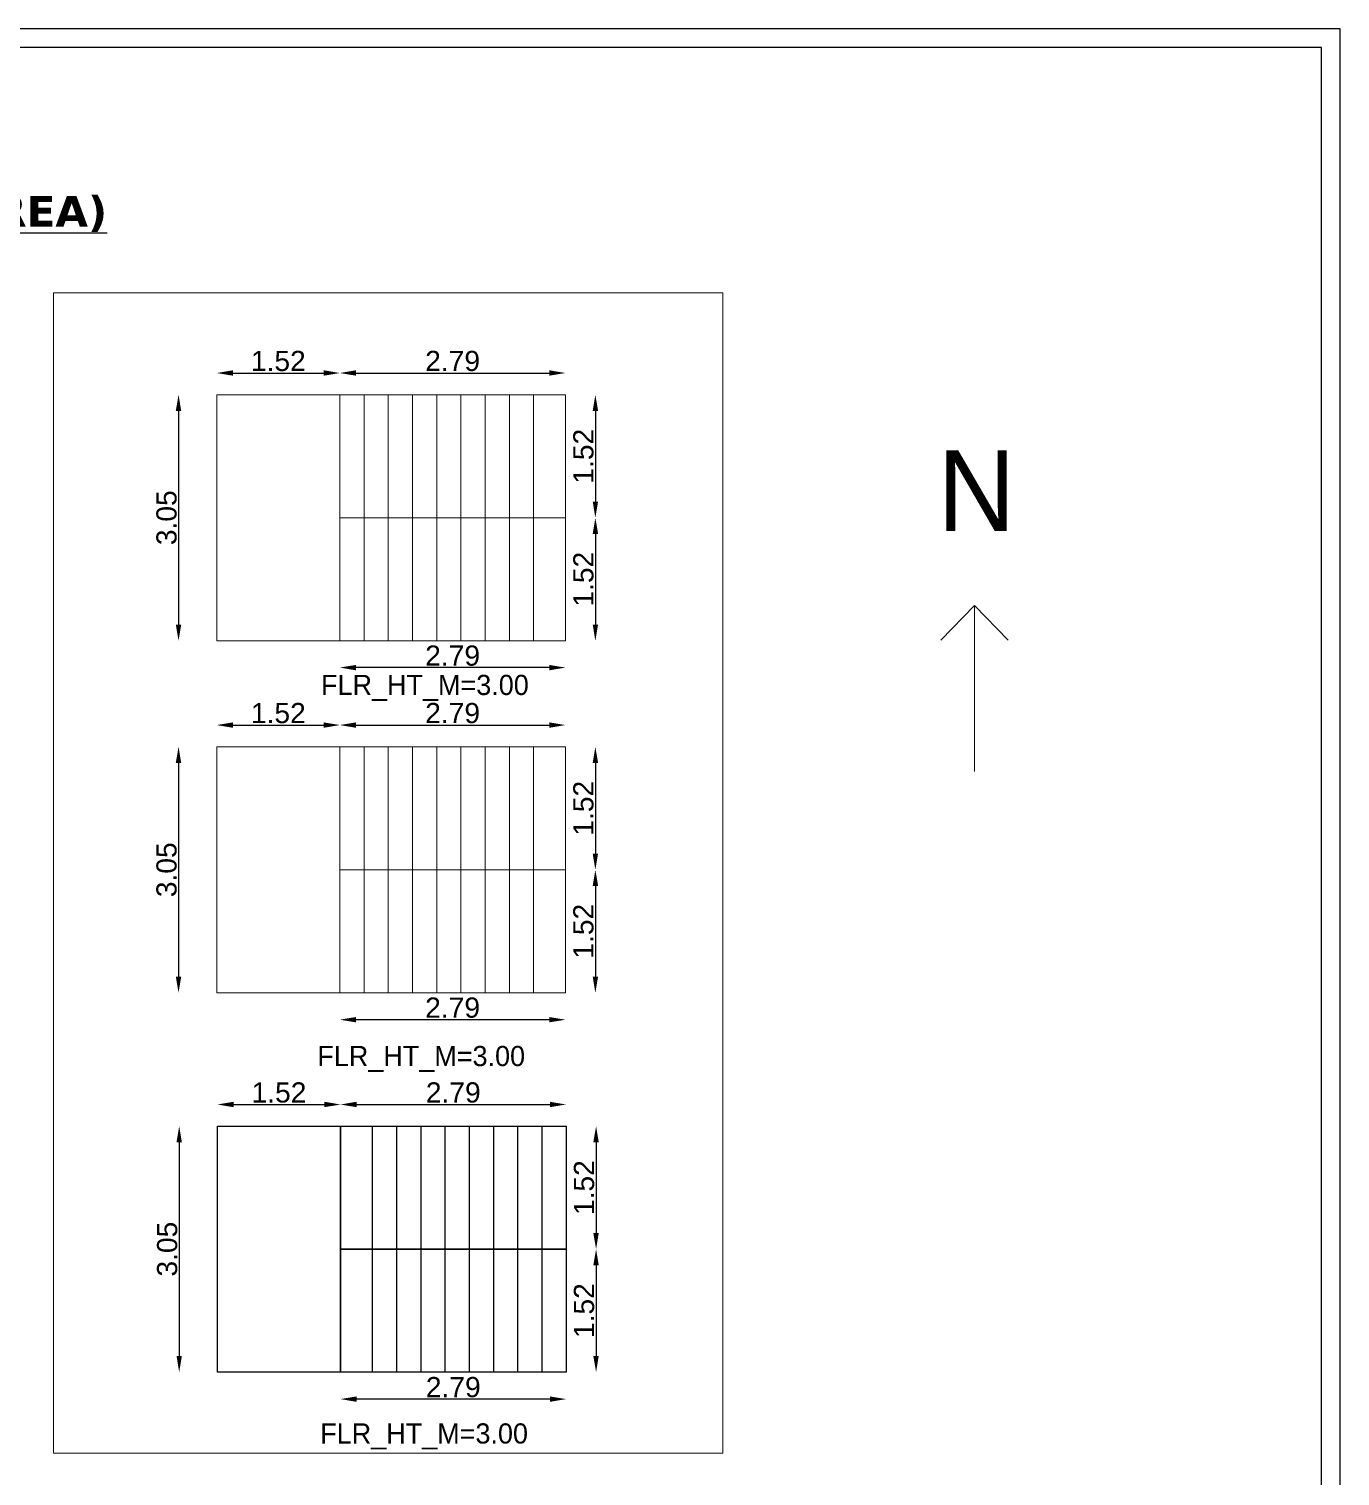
# Model space of a CAD drawing. Header units: metres. Extents: x 0 to 107, y 0 to 69.
# Drawn here: x 52.56 to 68.8, y 51.19 to 69.12 of the extents above; entities that cross this region are included whole.
import ezdxf

# ---------------------------------------------------------------- set-up
doc = ezdxf.new("R2010")
doc.units = ezdxf.units.M
doc.header["$LTSCALE"] = 0.2
doc.header["$MEASUREMENT"] = 0
doc.header["$PDMODE"] = 2
doc.linetypes.add('HIDDEN', pattern=[0.375, 0.25, -0.125])
doc.layers.get('0').update_dxf_attribs({"lineweight": 15})
for name, color, linetype in [('BLK_1_FLR_0_STAIR_1', 1, 'Continuous'), ('BLK_1_FLR_0_STAIR_1_FLIGHT_1', 7, 'Continuous'), ('BLK_1_FLR_0_STAIR_1_FLIGHT_2', 7, 'Continuous'), ('BLK_1_FLR_0_STAIR_1_LANDING_1', 7, 'Continuous'), ('BLK_1_FLR_1_STAIR_1', 1, 'Continuous'), ('BLK_1_FLR_1_STAIR_1_FLIGHT_1', 7, 'Continuous'), ('BLK_1_FLR_1_STAIR_1_FLIGHT_2', 7, 'Continuous'), ('BLK_1_FLR_1_STAIR_1_LANDING_1', 7, 'Continuous'), ('BLK_1_FLR_2_STAIR_1', 1, 'Continuous'), ('BLK_1_FLR_2_STAIR_1_FLIGHT_1', 7, 'Continuous'), ('BLK_1_FLR_2_STAIR_1_FLIGHT_2', 7, 'Continuous'), ('BLK_1_FLR_2_STAIR_1_LANDING_1', 7, 'Continuous')]:
    doc.layers.add(name, color=color, linetype=linetype)
doc.layers.add('NORTH_DIRECTION', color=7, linetype='Continuous', lineweight=0)
doc.styles.add('SPA1', font='GOTHIC.TTF')
doc.styles.get("Standard").update_dxf_attribs({"font": 'arial.ttf', "height": 0.25})
doc.styles.add('USA TEXT', font='GOTHIC.TTF')
doc.dimstyles.new('Copy of Standard', dxfattribs={"dimtxt": 0.18, "dimasz": 12, "dimexe": 0.18, "dimexo": 0.0625, "dimgap": 3, "dimtad": 1, "dimdec": 0, "dimzin": 1, "dimdsep": 46, "dimlunit": 3, "dimtxsty": 'Standard', "dimcen": 0.09, "dimse1": 1, "dimse2": 1, "dimsd1": 1, "dimsd2": 1, "dimclrd": 3, "dimadec": 0, "dimazin": 0, "dimtfac": 1, "dimtdec": 0, "dimtix": 1, "dimtofl": 0, "dimtmove": 0, "dimatfit": 3, "dimfxl": 0, "dimtolj": 1, "dimtzin": 0, "dimarcsym": 0})

# ---------------------------------------------------------------- blocks, each defined once
blk = doc.blocks.new('*D68')
at = {"layer": 'BLK_1_FLR_0_STAIR_1_LANDING_1', "color": 2, "lineweight": -2, "ltscale": 10}
blk.add_line((55.083, 64.86), (56.207, 64.86), dxfattribs=at)
at = {"layer": 'BLK_1_FLR_0_STAIR_1_LANDING_1', "color": 2, "ltscale": 10}
for points in [[(55.083, 64.894), (55.083, 64.827), (54.883, 64.86)], [(56.207, 64.894), (56.207, 64.827), (56.407, 64.86)]]:
    blk.add_solid(points, dxfattribs=at)
at = {"layer": 'Defpoints', "color": 0, "ltscale": 10}
for p in [(56.407, 64.86), (54.883, 64.591), (56.407, 64.591)]:
    blk.add_point(p, dxfattribs=at)
at = {"layer": 'BLK_1_FLR_0_STAIR_1_LANDING_1', "color": 2, "lineweight": 15, "ltscale": 10, "insert": (55.645, 65.008), "char_height": 0.25, "attachment_point": 5}
blk.add_mtext('\\A1;1.52', dxfattribs=at)
blk = doc.blocks.new('*D69')
at = {"layer": 'BLK_1_FLR_0_STAIR_1_LANDING_1', "color": 1, "lineweight": -2, "ltscale": 10}
blk.add_line((54.409, 64.391), (54.409, 61.743), dxfattribs=at)
at = {"layer": 'BLK_1_FLR_0_STAIR_1_LANDING_1', "color": 1, "ltscale": 10}
for points in [[(54.375, 64.391), (54.442, 64.391), (54.409, 64.591)], [(54.375, 61.743), (54.442, 61.743), (54.409, 61.543)]]:
    blk.add_solid(points, dxfattribs=at)
at = {"layer": 'Defpoints', "color": 0, "ltscale": 10}
for p in [(54.883, 64.591), (54.409, 61.543), (54.883, 61.543)]:
    blk.add_point(p, dxfattribs=at)
at = {"layer": 'BLK_1_FLR_0_STAIR_1_LANDING_1', "color": 1, "lineweight": 15, "ltscale": 10, "insert": (54.261, 63.067), "char_height": 0.25, "attachment_point": 5, "rotation": 90}
blk.add_mtext('\\A1;3.05', dxfattribs=at)
blk = doc.blocks.new('*D70')
at = {"layer": 'BLK_1_FLR_0_STAIR_1_FLIGHT_1', "color": 1, "lineweight": -2, "ltscale": 10}
blk.add_line((56.607, 64.86), (59.001, 64.86), dxfattribs=at)
at = {"layer": 'BLK_1_FLR_0_STAIR_1_FLIGHT_1', "color": 1, "ltscale": 10}
for points in [[(56.607, 64.894), (56.607, 64.827), (56.407, 64.86)], [(59.001, 64.894), (59.001, 64.827), (59.201, 64.86)]]:
    blk.add_solid(points, dxfattribs=at)
at = {"layer": 'Defpoints', "color": 0, "ltscale": 10}
for p in [(59.201, 64.86), (56.407, 64.591), (59.201, 64.591)]:
    blk.add_point(p, dxfattribs=at)
at = {"layer": 'BLK_1_FLR_0_STAIR_1_FLIGHT_1', "color": 1, "lineweight": 15, "ltscale": 10, "insert": (57.804, 65.008), "char_height": 0.25, "attachment_point": 5}
blk.add_mtext('\\A1;2.79', dxfattribs=at)
blk = doc.blocks.new('*D66')
at = {"layer": 'BLK_1_FLR_0_STAIR_1_FLIGHT_1', "color": 2, "lineweight": -2, "ltscale": 10}
blk.add_line((59.572, 64.391), (59.572, 63.267), dxfattribs=at)
at = {"layer": 'BLK_1_FLR_0_STAIR_1_FLIGHT_1', "color": 2, "ltscale": 10}
for points in [[(59.539, 64.391), (59.606, 64.391), (59.572, 64.591)], [(59.539, 63.267), (59.606, 63.267), (59.572, 63.067)]]:
    blk.add_solid(points, dxfattribs=at)
at = {"layer": 'Defpoints', "color": 0, "ltscale": 10}
for p in [(59.201, 64.591), (59.201, 63.067), (59.572, 63.067)]:
    blk.add_point(p, dxfattribs=at)
at = {"layer": 'BLK_1_FLR_0_STAIR_1_FLIGHT_1', "color": 2, "lineweight": 15, "ltscale": 10, "insert": (59.425, 63.829), "char_height": 0.25, "attachment_point": 5, "rotation": 90}
blk.add_mtext('\\A1;1.52', dxfattribs=at)
blk = doc.blocks.new('*D71')
at = {"layer": 'BLK_1_FLR_0_STAIR_1_FLIGHT_2', "color": 2, "lineweight": -2, "ltscale": 10}
blk.add_line((59.572, 62.867), (59.572, 61.743), dxfattribs=at)
at = {"layer": 'BLK_1_FLR_0_STAIR_1_FLIGHT_2', "color": 2, "ltscale": 10}
for points in [[(59.539, 62.867), (59.606, 62.867), (59.572, 63.067)], [(59.539, 61.743), (59.606, 61.743), (59.572, 61.543)]]:
    blk.add_solid(points, dxfattribs=at)
at = {"layer": 'Defpoints', "color": 0, "ltscale": 10}
for p in [(59.201, 63.067), (59.201, 61.543), (59.572, 61.543)]:
    blk.add_point(p, dxfattribs=at)
at = {"layer": 'BLK_1_FLR_0_STAIR_1_FLIGHT_2', "color": 2, "lineweight": 15, "ltscale": 10, "insert": (59.425, 62.305), "char_height": 0.25, "attachment_point": 5, "rotation": 90}
blk.add_mtext('\\A1;1.52', dxfattribs=at)
blk = doc.blocks.new('*D72')
at = {"layer": 'BLK_1_FLR_0_STAIR_1_FLIGHT_2', "color": 1, "lineweight": -2, "ltscale": 10}
blk.add_line((59.001, 61.21), (56.607, 61.21), dxfattribs=at)
at = {"layer": 'BLK_1_FLR_0_STAIR_1_FLIGHT_2', "color": 1, "ltscale": 10}
for points in [[(56.607, 61.243), (56.607, 61.176), (56.407, 61.21)], [(59.001, 61.243), (59.001, 61.176), (59.201, 61.21)]]:
    blk.add_solid(points, dxfattribs=at)
at = {"layer": 'Defpoints', "color": 0, "ltscale": 10}
for p in [(56.407, 61.543), (59.201, 61.543), (56.407, 61.21)]:
    blk.add_point(p, dxfattribs=at)
at = {"layer": 'BLK_1_FLR_0_STAIR_1_FLIGHT_2', "color": 1, "lineweight": 15, "ltscale": 10, "insert": (57.804, 61.357), "char_height": 0.25, "attachment_point": 5}
blk.add_mtext('\\A1;2.79', dxfattribs=at)
blk = doc.blocks.new('*D73')
at = {"layer": 'BLK_1_FLR_0_STAIR_1_LANDING_1', "color": 2, "lineweight": -2, "ltscale": 10}
blk.add_line((55.083, 60.498), (56.207, 60.498), dxfattribs=at)
at = {"layer": 'BLK_1_FLR_0_STAIR_1_LANDING_1', "color": 2, "ltscale": 10}
for points in [[(55.083, 60.531), (55.083, 60.464), (54.883, 60.498)], [(56.207, 60.531), (56.207, 60.464), (56.407, 60.498)]]:
    blk.add_solid(points, dxfattribs=at)
at = {"layer": 'Defpoints', "color": 0, "ltscale": 10}
for p in [(56.407, 60.498), (54.883, 60.229), (56.407, 60.229)]:
    blk.add_point(p, dxfattribs=at)
at = {"layer": 'BLK_1_FLR_0_STAIR_1_LANDING_1', "color": 2, "lineweight": 15, "ltscale": 10, "insert": (55.645, 60.645), "char_height": 0.25, "attachment_point": 5}
blk.add_mtext('\\A1;1.52', dxfattribs=at)
blk = doc.blocks.new('*D74')
at = {"layer": 'BLK_1_FLR_0_STAIR_1_LANDING_1', "color": 1, "lineweight": -2, "ltscale": 10}
blk.add_line((54.409, 60.029), (54.409, 57.381), dxfattribs=at)
at = {"layer": 'BLK_1_FLR_0_STAIR_1_LANDING_1', "color": 1, "ltscale": 10}
for points in [[(54.375, 60.029), (54.442, 60.029), (54.409, 60.229)], [(54.375, 57.381), (54.442, 57.381), (54.409, 57.181)]]:
    blk.add_solid(points, dxfattribs=at)
at = {"layer": 'Defpoints', "color": 0, "ltscale": 10}
for p in [(54.883, 60.229), (54.409, 57.181), (54.883, 57.181)]:
    blk.add_point(p, dxfattribs=at)
at = {"layer": 'BLK_1_FLR_0_STAIR_1_LANDING_1', "color": 1, "lineweight": 15, "ltscale": 10, "insert": (54.261, 58.705), "char_height": 0.25, "attachment_point": 5, "rotation": 90}
blk.add_mtext('\\A1;3.05', dxfattribs=at)
blk = doc.blocks.new('*D75')
at = {"layer": 'BLK_1_FLR_1_STAIR_1_FLIGHT_1', "color": 1, "lineweight": -2, "ltscale": 10}
blk.add_line((56.607, 60.498), (59.001, 60.498), dxfattribs=at)
at = {"layer": 'BLK_1_FLR_1_STAIR_1_FLIGHT_1', "color": 1, "ltscale": 10}
for points in [[(56.607, 60.531), (56.607, 60.464), (56.407, 60.498)], [(59.001, 60.531), (59.001, 60.464), (59.201, 60.498)]]:
    blk.add_solid(points, dxfattribs=at)
at = {"layer": 'Defpoints', "color": 0, "ltscale": 10}
for p in [(59.201, 60.498), (56.407, 60.229), (59.201, 60.229)]:
    blk.add_point(p, dxfattribs=at)
at = {"layer": 'BLK_1_FLR_1_STAIR_1_FLIGHT_1', "color": 1, "lineweight": 15, "ltscale": 10, "insert": (57.804, 60.645), "char_height": 0.25, "attachment_point": 5}
blk.add_mtext('\\A1;2.79', dxfattribs=at)
blk = doc.blocks.new('*D67')
at = {"layer": 'BLK_1_FLR_1_STAIR_1_FLIGHT_1', "color": 2, "lineweight": -2, "ltscale": 10}
blk.add_line((59.572, 60.029), (59.572, 58.905), dxfattribs=at)
at = {"layer": 'BLK_1_FLR_1_STAIR_1_FLIGHT_1', "color": 2, "ltscale": 10}
for points in [[(59.539, 60.029), (59.606, 60.029), (59.572, 60.229)], [(59.539, 58.905), (59.606, 58.905), (59.572, 58.705)]]:
    blk.add_solid(points, dxfattribs=at)
at = {"layer": 'Defpoints', "color": 0, "ltscale": 10}
for p in [(59.201, 60.229), (59.201, 58.705), (59.572, 58.705)]:
    blk.add_point(p, dxfattribs=at)
at = {"layer": 'BLK_1_FLR_1_STAIR_1_FLIGHT_1', "color": 2, "lineweight": 15, "ltscale": 10, "insert": (59.425, 59.467), "char_height": 0.25, "attachment_point": 5, "rotation": 90}
blk.add_mtext('\\A1;1.52', dxfattribs=at)
blk = doc.blocks.new('*D76')
at = {"layer": 'BLK_1_FLR_1_STAIR_1_FLIGHT_2', "color": 2, "lineweight": -2, "ltscale": 10}
blk.add_line((59.572, 58.505), (59.572, 57.381), dxfattribs=at)
at = {"layer": 'BLK_1_FLR_1_STAIR_1_FLIGHT_2', "color": 2, "ltscale": 10}
for points in [[(59.539, 58.505), (59.606, 58.505), (59.572, 58.705)], [(59.539, 57.381), (59.606, 57.381), (59.572, 57.181)]]:
    blk.add_solid(points, dxfattribs=at)
at = {"layer": 'Defpoints', "color": 0, "ltscale": 10}
for p in [(59.201, 58.705), (59.201, 57.181), (59.572, 57.181)]:
    blk.add_point(p, dxfattribs=at)
at = {"layer": 'BLK_1_FLR_1_STAIR_1_FLIGHT_2', "color": 2, "lineweight": 15, "ltscale": 10, "insert": (59.425, 57.943), "char_height": 0.25, "attachment_point": 5, "rotation": 90}
blk.add_mtext('\\A1;1.52', dxfattribs=at)
blk = doc.blocks.new('*D77')
at = {"layer": 'BLK_1_FLR_1_STAIR_1_FLIGHT_2', "color": 1, "lineweight": -2, "ltscale": 10}
blk.add_line((59.001, 56.847), (56.607, 56.847), dxfattribs=at)
at = {"layer": 'BLK_1_FLR_1_STAIR_1_FLIGHT_2', "color": 1, "ltscale": 10}
for points in [[(56.607, 56.88), (56.607, 56.814), (56.407, 56.847)], [(59.001, 56.88), (59.001, 56.814), (59.201, 56.847)]]:
    blk.add_solid(points, dxfattribs=at)
at = {"layer": 'Defpoints', "color": 0, "ltscale": 10}
for p in [(56.407, 57.181), (59.201, 57.181), (56.407, 56.847)]:
    blk.add_point(p, dxfattribs=at)
at = {"layer": 'BLK_1_FLR_1_STAIR_1_FLIGHT_2', "color": 1, "lineweight": 15, "ltscale": 10, "insert": (57.804, 56.995), "char_height": 0.25, "attachment_point": 5}
blk.add_mtext('\\A1;2.79', dxfattribs=at)
blk = doc.blocks.new('*D123')
at = {"layer": 'BLK_1_FLR_2_STAIR_1_LANDING_1', "color": 2, "lineweight": -2, "ltscale": 10}
blk.add_line((55.091, 55.796), (56.215, 55.796), dxfattribs=at)
at = {"layer": 'BLK_1_FLR_2_STAIR_1_LANDING_1', "color": 2, "ltscale": 10}
for points in [[(55.091, 55.83), (55.091, 55.763), (54.891, 55.796)], [(56.215, 55.83), (56.215, 55.763), (56.415, 55.796)]]:
    blk.add_solid(points, dxfattribs=at)
at = {"layer": 'Defpoints', "color": 0, "ltscale": 10}
for p in [(56.415, 55.796), (54.891, 55.528), (56.415, 55.528)]:
    blk.add_point(p, dxfattribs=at)
at = {"layer": 'BLK_1_FLR_2_STAIR_1_LANDING_1', "color": 2, "lineweight": 25, "ltscale": 10, "insert": (55.653, 55.944), "char_height": 0.25, "attachment_point": 5}
blk.add_mtext('\\A1;1.52', dxfattribs=at)
blk = doc.blocks.new('*D124')
at = {"layer": 'BLK_1_FLR_2_STAIR_1_LANDING_1', "color": 1, "lineweight": -2, "ltscale": 10}
blk.add_line((54.417, 55.328), (54.417, 52.68), dxfattribs=at)
at = {"layer": 'BLK_1_FLR_2_STAIR_1_LANDING_1', "color": 1, "ltscale": 10}
for points in [[(54.384, 55.328), (54.45, 55.328), (54.417, 55.528)], [(54.384, 52.68), (54.45, 52.68), (54.417, 52.48)]]:
    blk.add_solid(points, dxfattribs=at)
at = {"layer": 'Defpoints', "color": 0, "ltscale": 10}
for p in [(54.891, 55.528), (54.417, 52.48), (54.891, 52.48)]:
    blk.add_point(p, dxfattribs=at)
at = {"layer": 'BLK_1_FLR_2_STAIR_1_LANDING_1', "color": 1, "lineweight": 25, "ltscale": 10, "insert": (54.269, 54.004), "char_height": 0.25, "attachment_point": 5, "rotation": 90}
blk.add_mtext('\\A1;3.05', dxfattribs=at)
blk = doc.blocks.new('*D121')
at = {"layer": 'BLK_1_FLR_2_STAIR_1_FLIGHT_1', "color": 1, "lineweight": -2, "ltscale": 10}
blk.add_line((56.615, 55.796), (59.009, 55.796), dxfattribs=at)
at = {"layer": 'BLK_1_FLR_2_STAIR_1_FLIGHT_1', "color": 1, "ltscale": 10}
for points in [[(56.615, 55.83), (56.615, 55.763), (56.415, 55.796)], [(59.009, 55.83), (59.009, 55.763), (59.209, 55.796)]]:
    blk.add_solid(points, dxfattribs=at)
at = {"layer": 'Defpoints', "color": 0, "ltscale": 10}
for p in [(59.209, 55.796), (56.415, 55.528), (59.209, 55.528)]:
    blk.add_point(p, dxfattribs=at)
at = {"layer": 'BLK_1_FLR_2_STAIR_1_FLIGHT_1', "color": 1, "lineweight": 25, "ltscale": 10, "insert": (57.812, 55.944), "char_height": 0.25, "attachment_point": 5}
blk.add_mtext('\\A1;2.79', dxfattribs=at)
blk = doc.blocks.new('*D122')
at = {"layer": 'BLK_1_FLR_2_STAIR_1_FLIGHT_1', "color": 2, "lineweight": -2, "ltscale": 10}
blk.add_line((59.581, 55.328), (59.581, 54.204), dxfattribs=at)
at = {"layer": 'BLK_1_FLR_2_STAIR_1_FLIGHT_1', "color": 2, "ltscale": 10}
for points in [[(59.547, 55.328), (59.614, 55.328), (59.581, 55.528)], [(59.547, 54.204), (59.614, 54.204), (59.581, 54.004)]]:
    blk.add_solid(points, dxfattribs=at)
at = {"layer": 'Defpoints', "color": 0, "ltscale": 10}
for p in [(59.209, 55.528), (59.209, 54.004), (59.581, 54.004)]:
    blk.add_point(p, dxfattribs=at)
at = {"layer": 'BLK_1_FLR_2_STAIR_1_FLIGHT_1', "color": 2, "lineweight": 25, "ltscale": 10, "insert": (59.433, 54.766), "char_height": 0.25, "attachment_point": 5, "rotation": 90}
blk.add_mtext('\\A1;1.52', dxfattribs=at)
blk = doc.blocks.new('*D125')
at = {"layer": 'BLK_1_FLR_2_STAIR_1_FLIGHT_2', "color": 2, "lineweight": -2, "ltscale": 10}
blk.add_line((59.581, 53.804), (59.581, 52.68), dxfattribs=at)
at = {"layer": 'BLK_1_FLR_2_STAIR_1_FLIGHT_2', "color": 2, "ltscale": 10}
for points in [[(59.547, 53.804), (59.614, 53.804), (59.581, 54.004)], [(59.547, 52.68), (59.614, 52.68), (59.581, 52.48)]]:
    blk.add_solid(points, dxfattribs=at)
at = {"layer": 'Defpoints', "color": 0, "ltscale": 10}
for p in [(59.209, 54.004), (59.209, 52.48), (59.581, 52.48)]:
    blk.add_point(p, dxfattribs=at)
at = {"layer": 'BLK_1_FLR_2_STAIR_1_FLIGHT_2', "color": 2, "lineweight": 25, "ltscale": 10, "insert": (59.433, 53.242), "char_height": 0.25, "attachment_point": 5, "rotation": 90}
blk.add_mtext('\\A1;1.52', dxfattribs=at)
blk = doc.blocks.new('*D126')
at = {"layer": 'BLK_1_FLR_2_STAIR_1_FLIGHT_2', "color": 1, "lineweight": -2, "ltscale": 10}
blk.add_line((59.009, 52.146), (56.615, 52.146), dxfattribs=at)
at = {"layer": 'BLK_1_FLR_2_STAIR_1_FLIGHT_2', "color": 1, "ltscale": 10}
for points in [[(56.615, 52.179), (56.615, 52.112), (56.415, 52.146)], [(59.009, 52.179), (59.009, 52.112), (59.209, 52.146)]]:
    blk.add_solid(points, dxfattribs=at)
at = {"layer": 'Defpoints', "color": 0, "ltscale": 10}
for p in [(56.415, 52.48), (59.209, 52.48), (56.415, 52.146)]:
    blk.add_point(p, dxfattribs=at)
at = {"layer": 'BLK_1_FLR_2_STAIR_1_FLIGHT_2', "color": 1, "lineweight": 25, "ltscale": 10, "insert": (57.812, 52.293), "char_height": 0.25, "attachment_point": 5}
blk.add_mtext('\\A1;2.79', dxfattribs=at)

msp = doc.modelspace()

# ---------------------------------------------------------------- linework, layer by layer
at = {"color": 7, "lineweight": 25}
for points in [[(68.797, 69.123), (0, 69.123), (0, 0), (68.797, 0)], [(68.567, 68.894), (0.23, 68.894), (0.23, 0.23), (68.567, 0.23)]]:
    msp.add_lwpolyline(points, close=True, dxfattribs=at)
at = {"color": 0, "lineweight": 15}
msp.add_lwpolyline([(52.86, 65.853), (61.15, 65.853), (61.15, 51.477), (52.86, 51.477)], close=True, dxfattribs=at)
at = {"layer": 'BLK_1_FLR_0_STAIR_1', "color": 1, "lineweight": 15}
msp.add_lwpolyline([(54.883, 64.591), (59.201, 64.591), (59.201, 61.543), (54.883, 61.543)], close=True, dxfattribs=at)
at = {"layer": 'BLK_1_FLR_0_STAIR_1_FLIGHT_1', "color": 7, "lineweight": 15, "ltscale": 10}
for p, q in [((56.707, 63.067), (56.707, 64.591)), ((57.007, 63.067), (57.007, 64.591)), ((57.307, 63.067), (57.307, 64.591)), ((57.607, 63.067), (57.607, 64.591)), ((57.907, 63.067), (57.907, 64.591)), ((58.207, 63.067), (58.207, 64.591)), ((58.507, 63.067), (58.507, 64.591)), ((58.807, 63.067), (58.807, 64.591))]:
    msp.add_line(p, q, dxfattribs=at)
at = {"layer": 'BLK_1_FLR_0_STAIR_1_FLIGHT_1', "color": 0, "linetype": 'HIDDEN', "lineweight": 15, "ltscale": 10}
msp.add_line((59.201, 63.067), (59.201, 64.591), dxfattribs=at)
at = {"layer": 'BLK_1_FLR_0_STAIR_1_FLIGHT_1', "color": 7, "lineweight": 15, "ltscale": 10}
msp.add_lwpolyline([(56.407, 64.591), (59.201, 64.591), (59.201, 63.067), (56.407, 63.067)], close=True, dxfattribs=at)
at = {"layer": 'BLK_1_FLR_0_STAIR_1_FLIGHT_2', "color": 7, "lineweight": 15, "ltscale": 10}
for p, q in [((56.707, 61.543), (56.707, 63.067)), ((57.007, 61.543), (57.007, 63.067)), ((57.307, 61.543), (57.307, 63.067)), ((57.607, 61.543), (57.607, 63.067)), ((57.907, 61.543), (57.907, 63.067)), ((58.207, 61.543), (58.207, 63.067)), ((58.507, 61.543), (58.507, 63.067)), ((58.807, 61.543), (58.807, 63.067))]:
    msp.add_line(p, q, dxfattribs=at)
at = {"layer": 'BLK_1_FLR_0_STAIR_1_FLIGHT_2', "color": 0, "lineweight": 15, "ltscale": 10}
msp.add_line((59.201, 61.543), (59.201, 63.067), dxfattribs=at)
at = {"layer": 'BLK_1_FLR_0_STAIR_1_FLIGHT_2', "color": 7, "lineweight": 15, "ltscale": 10}
msp.add_lwpolyline([(56.407, 63.067), (59.201, 63.067), (59.201, 61.543), (56.407, 61.543)], close=True, dxfattribs=at)
at = {"layer": 'BLK_1_FLR_0_STAIR_1_LANDING_1', "color": 7, "lineweight": 15, "ltscale": 10}
msp.add_lwpolyline([(54.883, 64.591), (56.407, 64.591), (56.407, 61.543), (54.883, 61.543)], close=True, dxfattribs=at)
at = {"layer": 'BLK_1_FLR_1_STAIR_1', "color": 1, "lineweight": 15}
msp.add_lwpolyline([(54.883, 60.229), (59.201, 60.229), (59.201, 57.181), (54.883, 57.181)], close=True, dxfattribs=at)
at = {"layer": 'BLK_1_FLR_1_STAIR_1_FLIGHT_1', "color": 7, "lineweight": 15, "ltscale": 10}
for p, q in [((56.707, 58.705), (56.707, 60.229)), ((57.007, 58.705), (57.007, 60.229)), ((57.307, 58.705), (57.307, 60.229)), ((57.607, 58.705), (57.607, 60.229)), ((57.907, 58.705), (57.907, 60.229)), ((58.207, 58.705), (58.207, 60.229)), ((58.507, 58.705), (58.507, 60.229)), ((58.807, 58.705), (58.807, 60.229))]:
    msp.add_line(p, q, dxfattribs=at)
at = {"layer": 'BLK_1_FLR_1_STAIR_1_FLIGHT_1', "color": 0, "linetype": 'HIDDEN', "lineweight": 15, "ltscale": 10}
for p, q in [((59.201, 58.705), (59.201, 60.229)), ((59.201, 58.644), (59.201, 60.168))]:
    msp.add_line(p, q, dxfattribs=at)
at = {"layer": 'BLK_1_FLR_1_STAIR_1_FLIGHT_1', "color": 7, "lineweight": 15, "ltscale": 10}
msp.add_lwpolyline([(56.407, 60.229), (59.201, 60.229), (59.201, 58.705), (56.407, 58.705)], close=True, dxfattribs=at)
at = {"layer": 'BLK_1_FLR_1_STAIR_1_FLIGHT_2', "color": 7, "lineweight": 15, "ltscale": 10}
for p, q in [((56.707, 57.181), (56.707, 58.705)), ((57.007, 57.181), (57.007, 58.705)), ((57.307, 57.181), (57.307, 58.705)), ((57.607, 57.181), (57.607, 58.705)), ((57.907, 57.181), (57.907, 58.705)), ((58.207, 57.181), (58.207, 58.705)), ((58.507, 57.181), (58.507, 58.705)), ((58.807, 57.181), (58.807, 58.705))]:
    msp.add_line(p, q, dxfattribs=at)
at = {"layer": 'BLK_1_FLR_1_STAIR_1_FLIGHT_2', "color": 0, "lineweight": 15, "ltscale": 10}
msp.add_line((59.201, 57.181), (59.201, 58.705), dxfattribs=at)
at = {"layer": 'BLK_1_FLR_1_STAIR_1_FLIGHT_2', "color": 7, "lineweight": 15, "ltscale": 10}
msp.add_lwpolyline([(56.407, 58.705), (59.201, 58.705), (59.201, 57.181), (56.407, 57.181)], close=True, dxfattribs=at)
at = {"layer": 'BLK_1_FLR_1_STAIR_1_LANDING_1', "color": 7, "lineweight": 15, "ltscale": 10}
msp.add_lwpolyline([(54.883, 60.229), (56.407, 60.229), (56.407, 57.181), (54.883, 57.181)], close=True, dxfattribs=at)
at = {"layer": 'BLK_1_FLR_2_STAIR_1', "color": 1, "lineweight": 25}
msp.add_lwpolyline([(54.891, 55.528), (59.209, 55.528), (59.209, 52.48), (54.891, 52.48)], close=True, dxfattribs=at)
at = {"layer": 'BLK_1_FLR_2_STAIR_1_FLIGHT_1', "color": 7, "lineweight": 25, "ltscale": 10}
for p, q in [((56.809, 55.528), (56.809, 54.004)), ((57.109, 55.528), (57.109, 54.004)), ((57.409, 55.528), (57.409, 54.004)), ((57.709, 55.528), (57.709, 54.004)), ((58.009, 55.528), (58.009, 54.004)), ((58.309, 55.528), (58.309, 54.004)), ((58.609, 55.528), (58.609, 54.004)), ((58.909, 55.528), (58.909, 54.004))]:
    msp.add_line(p, q, dxfattribs=at)
msp.add_lwpolyline([(56.415, 55.528), (59.209, 55.528), (59.209, 54.004), (56.415, 54.004)], close=True, dxfattribs=at)
at = {"layer": 'BLK_1_FLR_2_STAIR_1_FLIGHT_2', "color": 7, "lineweight": 25, "ltscale": 10}
for p, q in [((56.809, 54.004), (56.809, 52.48)), ((57.109, 54.004), (57.109, 52.48)), ((57.409, 54.004), (57.409, 52.48)), ((57.709, 54.004), (57.709, 52.48)), ((58.009, 54.004), (58.009, 52.48)), ((58.309, 54.004), (58.309, 52.48)), ((58.609, 54.004), (58.609, 52.48)), ((58.909, 54.004), (58.909, 52.48))]:
    msp.add_line(p, q, dxfattribs=at)
msp.add_lwpolyline([(56.415, 54.004), (59.209, 54.004), (59.209, 52.48), (56.415, 52.48)], close=True, dxfattribs=at)
at = {"layer": 'BLK_1_FLR_2_STAIR_1_LANDING_1', "color": 0, "linetype": 'HIDDEN', "lineweight": 25, "ltscale": 10}
msp.add_line((56.415, 54.004), (56.415, 55.528), dxfattribs=at)
at = {"layer": 'BLK_1_FLR_2_STAIR_1_LANDING_1', "color": 7, "lineweight": 25, "ltscale": 10}
msp.add_lwpolyline([(54.891, 55.528), (56.415, 55.528), (56.415, 52.48), (54.891, 52.48)], close=True, dxfattribs=at)
at = {"layer": 'NORTH_DIRECTION', "color": 7}
for points in [[(64.267, 61.979), (63.851, 61.549)], [(64.267, 59.924), (64.267, 61.979), (64.684, 61.549)]]:
    msp.add_lwpolyline(points, dxfattribs=at)

# ---------------------------------------------------------------- texts
at = {"color": 7, "lineweight": 25, "insert": (3.797, 68.195), "char_height": 0.38, "width": 59.74687, "attachment_point": 1, "line_spacing_factor": 1.8}
msp.add_mtext("\\A1;{\\fVerdana|b1|i0|c0|p34;\\LPLAN  SHOWING  THE  PROPOSED CONSTRUCTION OF \\A0;\\fArial Black|b1|i0|c0|p34;BUSINESS OFFICE\\H0.82609x; \\A1;\\fVerdana|b1|i0|c0|p34;\\H1.2105x;BUILDING AFTER REMOVING THE EXG.BUILDING BEARING DOOR NOS. 103, 103B, 103C, \\PIN TOWN SURVEY NOs : 1637/4, \\fArial Black|b1|i0|c0|p34;1647/3, \\fVerdana|b1|i0|c0|p34;WARD NO : 2 , BLOCK NO : 17, VICTORIA EXTENSION ROAD, \\H1.0001x;THOOTHUKUDI CITY MUNICIPAL CORPORATION .\\fArial Black|b1|i0|c0|p34;\\H0.99995x;\\l \\fVerdana|b1|i0|c0|p34;\\L(NON SCHEME AREA)\\l \\P\\H0.99997x;\\LOWNER'S NAME :-  \\A0;Mrs. S. ROJAPOO.\\A1;\\l^I                                                                               ( \\H0.99997x;SCALE 1: 100 )\\P^I^I^I^I^I^I^I                       ^I^I^I^I^I^I^I^I^I                                    }", dxfattribs=at)
at = {"layer": 'BLK_1_FLR_0_STAIR_1', "color": 1, "lineweight": 15, "insert": (56.174, 61.12), "char_height": 0.25, "attachment_point": 1, "style": 'SPA1'}
msp.add_mtext_dynamic_manual_height_columns('{\\fCalifornian FB|b0|i0|c0|p18;FLR_HT_M=3.00}', width=2.47393, gutter_width=25, heights=[0], dxfattribs=at)
at = {"layer": 'BLK_1_FLR_1_STAIR_1', "color": 1, "lineweight": 25, "insert": (56.128, 56.522), "char_height": 0.25, "attachment_point": 1, "style": 'SPA1'}
msp.add_mtext_dynamic_manual_height_columns('{\\fCalifornian FB|b0|i0|c0|p18;FLR_HT_M=3.00}', width=2.47393, gutter_width=25, heights=[0], dxfattribs=at)
at = {"layer": 'BLK_1_FLR_2_STAIR_1', "color": 1, "lineweight": 25, "insert": (56.164, 51.845), "char_height": 0.25, "attachment_point": 1, "style": 'SPA1'}
msp.add_mtext_dynamic_manual_height_columns('{\\fCalifornian FB|b0|i0|c0|p18;FLR_HT_M=3.00}', width=2.47393, gutter_width=25, heights=[0], dxfattribs=at)
at = {"layer": 'NORTH_DIRECTION', "color": 7, "insert": (63.812, 63.904), "char_height": 1, "attachment_point": 1, "style": 'USA TEXT'}
msp.add_mtext_dynamic_manual_height_columns('N', width=1.18507, gutter_width=30, heights=[2.651], dxfattribs=at)

# ---------------------------------------------------------------- dimensions: what is measured, and where the dimension line sits
at = {"layer": 'BLK_1_FLR_0_STAIR_1_FLIGHT_1', "color": 1, "lineweight": 15, "ltscale": 10}
dim = msp.add_aligned_dim(p1=(56.407, 64.591), p2=(59.201, 64.591), distance=0.269, dimstyle='Copy of Standard', override={"dimtxt": 0.15, "dimasz": 0.2, "dimgap": 0.02, "dimdec": 2, "dimlunit": 2, "dimpost": '\\X', "dimsd1": 0, "dimsd2": 0, "dimclrd": 1, "dimclrt": 1, "dimtdec": 2, "dimfxl": 0.125, "dimarcsym": 2}, dxfattribs=at)
dim.commit()
dim.dimension.update_dxf_attribs({"geometry": '*D70', "text_midpoint": (57.804, 65.008)})
at = {"layer": 'BLK_1_FLR_0_STAIR_1_FLIGHT_1', "color": 2, "lineweight": 15, "ltscale": 10}
dim = msp.add_aligned_dim(p1=(59.201, 64.591), p2=(59.201, 63.067), distance=0.371, dimstyle='Copy of Standard', override={"dimtxt": 0.15, "dimasz": 0.2, "dimgap": 0.02, "dimdec": 2, "dimlunit": 2, "dimpost": '\\X', "dimsd1": 0, "dimsd2": 0, "dimclrd": 2, "dimclrt": 2, "dimtdec": 2, "dimfxl": 0.125, "dimarcsym": 2}, dxfattribs=at)
dim.commit()
dim.dimension.update_dxf_attribs({"geometry": '*D66', "text_midpoint": (59.425, 63.829)})
at = {"layer": 'BLK_1_FLR_0_STAIR_1_FLIGHT_2', "color": 2, "lineweight": 15, "ltscale": 10}
dim = msp.add_aligned_dim(p1=(59.201, 63.067), p2=(59.201, 61.543), distance=0.371, dimstyle='Copy of Standard', override={"dimtxt": 0.15, "dimasz": 0.2, "dimgap": 0.02, "dimdec": 2, "dimlunit": 2, "dimpost": '\\X', "dimsd1": 0, "dimsd2": 0, "dimclrd": 2, "dimclrt": 2, "dimtdec": 2, "dimfxl": 0.125, "dimarcsym": 2}, dxfattribs=at)
dim.commit()
dim.dimension.update_dxf_attribs({"geometry": '*D71', "text_midpoint": (59.425, 62.305)})
at = {"layer": 'BLK_1_FLR_0_STAIR_1_FLIGHT_2', "color": 1, "lineweight": 15, "ltscale": 10}
dim = msp.add_aligned_dim(p1=(59.201, 61.543), p2=(56.407, 61.543), distance=0.334, dimstyle='Copy of Standard', override={"dimtxt": 0.15, "dimasz": 0.2, "dimgap": 0.02, "dimdec": 2, "dimlunit": 2, "dimpost": '\\X', "dimsd1": 0, "dimsd2": 0, "dimclrd": 1, "dimclrt": 1, "dimtdec": 2, "dimfxl": 0.125, "dimarcsym": 2}, dxfattribs=at)
dim.commit()
dim.dimension.update_dxf_attribs({"geometry": '*D72', "text_midpoint": (57.804, 61.357)})
at = {"layer": 'BLK_1_FLR_0_STAIR_1_LANDING_1', "color": 2, "lineweight": 15, "ltscale": 10}
for p1, p2, picture, middle in [((54.883, 64.591), (56.407, 64.591), '*D68', (55.645, 65.008)), ((54.883, 60.229), (56.407, 60.229), '*D73', (55.645, 60.645))]:
    dim = msp.add_aligned_dim(p1=p1, p2=p2, distance=0.269, dimstyle='Copy of Standard', override={"dimtxt": 0.15, "dimasz": 0.2, "dimgap": 0.02, "dimdec": 2, "dimlunit": 2, "dimpost": '\\X', "dimsd1": 0, "dimsd2": 0, "dimclrd": 2, "dimclrt": 2, "dimtdec": 2, "dimfxl": 0.125, "dimarcsym": 2}, dxfattribs=at)
    dim.commit()
    dim.dimension.update_dxf_attribs({"geometry": picture, "text_midpoint": middle})
at = {"layer": 'BLK_1_FLR_0_STAIR_1_LANDING_1', "color": 1, "lineweight": 15, "ltscale": 10}
for p1, p2, picture, middle in [((54.883, 64.591), (54.883, 61.543), '*D69', (54.261, 63.067)), ((54.883, 60.229), (54.883, 57.181), '*D74', (54.261, 58.705))]:
    dim = msp.add_aligned_dim(p1=p1, p2=p2, distance=-0.474, dimstyle='Copy of Standard', override={"dimtxt": 0.15, "dimasz": 0.2, "dimgap": 0.02, "dimdec": 2, "dimlunit": 2, "dimpost": '\\X', "dimsd1": 0, "dimsd2": 0, "dimclrd": 1, "dimclrt": 1, "dimtdec": 2, "dimfxl": 0.125, "dimarcsym": 2}, dxfattribs=at)
    dim.commit()
    dim.dimension.update_dxf_attribs({"geometry": picture, "text_midpoint": middle})
at = {"layer": 'BLK_1_FLR_1_STAIR_1_FLIGHT_1', "color": 1, "lineweight": 15, "ltscale": 10}
dim = msp.add_aligned_dim(p1=(56.407, 60.229), p2=(59.201, 60.229), distance=0.269, dimstyle='Copy of Standard', override={"dimtxt": 0.15, "dimasz": 0.2, "dimgap": 0.02, "dimdec": 2, "dimlunit": 2, "dimpost": '\\X', "dimsd1": 0, "dimsd2": 0, "dimclrd": 1, "dimclrt": 1, "dimtdec": 2, "dimfxl": 0.125, "dimarcsym": 2}, dxfattribs=at)
dim.commit()
dim.dimension.update_dxf_attribs({"geometry": '*D75', "text_midpoint": (57.804, 60.645)})
at = {"layer": 'BLK_1_FLR_1_STAIR_1_FLIGHT_1', "color": 2, "lineweight": 15, "ltscale": 10}
dim = msp.add_aligned_dim(p1=(59.201, 60.229), p2=(59.201, 58.705), distance=0.371, dimstyle='Copy of Standard', override={"dimtxt": 0.15, "dimasz": 0.2, "dimgap": 0.02, "dimdec": 2, "dimlunit": 2, "dimpost": '\\X', "dimsd1": 0, "dimsd2": 0, "dimclrd": 2, "dimclrt": 2, "dimtdec": 2, "dimfxl": 0.125, "dimarcsym": 2}, dxfattribs=at)
dim.commit()
dim.dimension.update_dxf_attribs({"geometry": '*D67', "text_midpoint": (59.425, 59.467)})
at = {"layer": 'BLK_1_FLR_1_STAIR_1_FLIGHT_2', "color": 2, "lineweight": 15, "ltscale": 10}
dim = msp.add_aligned_dim(p1=(59.201, 58.705), p2=(59.201, 57.181), distance=0.371, dimstyle='Copy of Standard', override={"dimtxt": 0.15, "dimasz": 0.2, "dimgap": 0.02, "dimdec": 2, "dimlunit": 2, "dimpost": '\\X', "dimsd1": 0, "dimsd2": 0, "dimclrd": 2, "dimclrt": 2, "dimtdec": 2, "dimfxl": 0.125, "dimarcsym": 2}, dxfattribs=at)
dim.commit()
dim.dimension.update_dxf_attribs({"geometry": '*D76', "text_midpoint": (59.425, 57.943)})
at = {"layer": 'BLK_1_FLR_1_STAIR_1_FLIGHT_2', "color": 1, "lineweight": 15, "ltscale": 10}
dim = msp.add_aligned_dim(p1=(59.201, 57.181), p2=(56.407, 57.181), distance=0.334, dimstyle='Copy of Standard', override={"dimtxt": 0.15, "dimasz": 0.2, "dimgap": 0.02, "dimdec": 2, "dimlunit": 2, "dimpost": '\\X', "dimsd1": 0, "dimsd2": 0, "dimclrd": 1, "dimclrt": 1, "dimtdec": 2, "dimfxl": 0.125, "dimarcsym": 2}, dxfattribs=at)
dim.commit()
dim.dimension.update_dxf_attribs({"geometry": '*D77', "text_midpoint": (57.804, 56.995)})
at = {"layer": 'BLK_1_FLR_2_STAIR_1_FLIGHT_1', "color": 1, "lineweight": 25, "ltscale": 10}
dim = msp.add_aligned_dim(p1=(56.415, 55.528), p2=(59.209, 55.528), distance=0.269, dimstyle='Copy of Standard', override={"dimtxt": 0.15, "dimasz": 0.2, "dimgap": 0.02, "dimdec": 2, "dimlunit": 2, "dimpost": '\\X', "dimsd1": 0, "dimsd2": 0, "dimclrd": 1, "dimclrt": 1, "dimtdec": 2, "dimfxl": 0.125, "dimarcsym": 2}, dxfattribs=at)
dim.commit()
dim.dimension.update_dxf_attribs({"geometry": '*D121', "text_midpoint": (57.812, 55.944)})
at = {"layer": 'BLK_1_FLR_2_STAIR_1_FLIGHT_1', "color": 2, "lineweight": 25, "ltscale": 10}
dim = msp.add_aligned_dim(p1=(59.209, 55.528), p2=(59.209, 54.004), distance=0.371, dimstyle='Copy of Standard', override={"dimtxt": 0.15, "dimasz": 0.2, "dimgap": 0.02, "dimdec": 2, "dimlunit": 2, "dimpost": '\\X', "dimsd1": 0, "dimsd2": 0, "dimclrd": 2, "dimclrt": 2, "dimtdec": 2, "dimfxl": 0.125, "dimarcsym": 2}, dxfattribs=at)
dim.commit()
dim.dimension.update_dxf_attribs({"geometry": '*D122', "text_midpoint": (59.433, 54.766)})
at = {"layer": 'BLK_1_FLR_2_STAIR_1_FLIGHT_2', "color": 2, "lineweight": 25, "ltscale": 10}
dim = msp.add_aligned_dim(p1=(59.209, 54.004), p2=(59.209, 52.48), distance=0.371, dimstyle='Copy of Standard', override={"dimtxt": 0.15, "dimasz": 0.2, "dimgap": 0.02, "dimdec": 2, "dimlunit": 2, "dimpost": '\\X', "dimsd1": 0, "dimsd2": 0, "dimclrd": 2, "dimclrt": 2, "dimtdec": 2, "dimfxl": 0.125, "dimarcsym": 2}, dxfattribs=at)
dim.commit()
dim.dimension.update_dxf_attribs({"geometry": '*D125', "text_midpoint": (59.433, 53.242)})
at = {"layer": 'BLK_1_FLR_2_STAIR_1_FLIGHT_2', "color": 1, "lineweight": 25, "ltscale": 10}
dim = msp.add_aligned_dim(p1=(59.209, 52.48), p2=(56.415, 52.48), distance=0.334, dimstyle='Copy of Standard', override={"dimtxt": 0.15, "dimasz": 0.2, "dimgap": 0.02, "dimdec": 2, "dimlunit": 2, "dimpost": '\\X', "dimsd1": 0, "dimsd2": 0, "dimclrd": 1, "dimclrt": 1, "dimtdec": 2, "dimfxl": 0.125, "dimarcsym": 2}, dxfattribs=at)
dim.commit()
dim.dimension.update_dxf_attribs({"geometry": '*D126', "text_midpoint": (57.812, 52.293)})
at = {"layer": 'BLK_1_FLR_2_STAIR_1_LANDING_1', "color": 2, "lineweight": 25, "ltscale": 10}
dim = msp.add_aligned_dim(p1=(54.891, 55.528), p2=(56.415, 55.528), distance=0.269, dimstyle='Copy of Standard', override={"dimtxt": 0.15, "dimasz": 0.2, "dimgap": 0.02, "dimdec": 2, "dimlunit": 2, "dimpost": '\\X', "dimsd1": 0, "dimsd2": 0, "dimclrd": 2, "dimclrt": 2, "dimtdec": 2, "dimfxl": 0.125, "dimarcsym": 2}, dxfattribs=at)
dim.commit()
dim.dimension.update_dxf_attribs({"geometry": '*D123', "text_midpoint": (55.653, 55.944)})
at = {"layer": 'BLK_1_FLR_2_STAIR_1_LANDING_1', "color": 1, "lineweight": 25, "ltscale": 10}
dim = msp.add_aligned_dim(p1=(54.891, 55.528), p2=(54.891, 52.48), distance=-0.474, dimstyle='Copy of Standard', override={"dimtxt": 0.15, "dimasz": 0.2, "dimgap": 0.02, "dimdec": 2, "dimlunit": 2, "dimpost": '\\X', "dimsd1": 0, "dimsd2": 0, "dimclrd": 1, "dimclrt": 1, "dimtdec": 2, "dimfxl": 0.125, "dimarcsym": 2}, dxfattribs=at)
dim.commit()
dim.dimension.update_dxf_attribs({"geometry": '*D124', "text_midpoint": (54.269, 54.004)})

doc.saveas('drawing.dxf')
